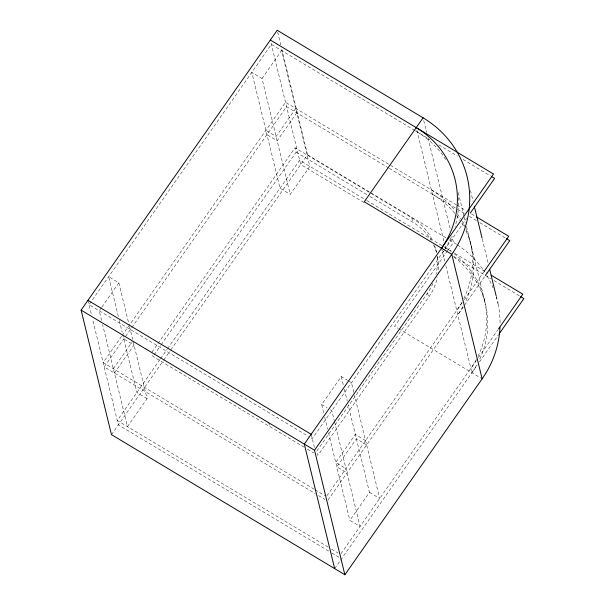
<?xml version="1.0" encoding="UTF-8"?>
<svg xmlns="http://www.w3.org/2000/svg" width="605" height="605" viewBox="0 0 605 605"><rect width="100%" height="100%" fill="white"/><g stroke="black" fill="none" stroke-linecap="round" stroke-linejoin="round"><path stroke-width="0.45" stroke-dasharray="3.02 2.27" d="M101.36 307.786L99.243 310.811L101.685 320.839M101.89 307.03L118.852 282.822L108.643 276.689L118.421 316.816M261.995 78.521L281.605 50.533L309.836 166.345L290.234 194.334L280.017 188.2L251.786 72.388L261.995 78.521L290.234 194.334M121.544 336.327L103.145 362.584L314.222 489.279M122.089 335.556L285.515 102.305L456.147 204.732M113.362 368.717L132.434 341.485M295.724 108.439L276.114 136.428L265.905 130.294M114.421 373.073L134.03 345.084L123.821 338.959M296.783 112.795L277.173 140.784L266.964 134.65M151.931 352.11L157.353 344.374M157.897 343.595L295.081 147.809L370.457 193.048M154.078 354.923L160.59 345.637M161.127 344.858L296.14 152.165L295.081 147.809M160.015 359.476L117.264 420.49L328.334 547.185M160.552 358.704L167.048 349.433M167.585 348.661L299.626 160.212L366.085 200.104M111.464 434.64L163.237 360.746M163.781 359.975L170.277 350.703M170.814 349.932L307.552 154.774L281.658 48.566M133.183 341.598L147.083 398.635L127.474 426.616L102.578 324.484M323.637 412.746L321.633 404.541L341.243 376.552L347.527 380.326M443.737 250.977L312.233 438.655L309.004 436.712M444.274 250.205L466.463 218.541M447.503 250.818L394.611 326.307L397.856 328.25M447.632 250.629L453.44 242.34L451.874 235.935M432.961 283.374A58.224 54.246 -13.7 0 1 427.576 292.941L316.786 451.065L317.844 455.421L428.635 297.297A58.224 54.246 -13.7 0 0 437.355 277.423M326.882 495.805L462.175 302.704M464.345 299.619L483.826 271.811M327.948 500.161L484.885 276.175M334.512 421.609L360.073 526.479L349.864 520.353L369.474 492.364L348.132 404.821M341.008 553.696L476.294 360.61M478.457 357.525L497.938 329.717M334.663 568.617L340.471 560.328M340.607 560.139L477.36 364.974M479.523 361.881L498.459 334.852M414.848 130.514L271.395 44.407L89.033 304.678L308.195 436.228M415.348 130.809L429.905 139.551M438.799 144.89L457.403 156.052M463.059 159.448L490.557 175.957M456.957 205.216L465.858 210.555M471.514 213.958L475.56 216.386M388.849 168.061L286.573 106.669L104.211 366.94L315.281 493.642M389.28 168.319L464.489 213.459M469.344 216.371L476.619 220.742M479.856 222.685L505.735 238.219M307.552 154.774L369.957 192.239M370.767 192.723L446.142 237.969M449.386 239.913L453.44 242.34A105.852 98.623 -13.7 0 1 456.828 244.473M371.266 193.539L411.786 217.86A58.224 54.246 -13.7 0 1 432.787 241.047M296.14 152.165L369.088 195.952M369.897 196.436L412.852 222.224A58.224 54.246 -13.7 0 1 431.183 240.374M366.751 200.505L454.09 252.928M454.899 253.412L488.061 273.316M363.907 202.516L300.693 164.575L270.76 41.79M453.538 256.316L490.738 278.648M493.975 280.591L519.854 296.125M398.665 328.734L482.14 378.843M348.314 380.795L351.452 382.685L354.341 394.536M321.633 404.541L327.131 407.838M330.277 409.729L331.842 410.666L334.293 420.702M365.571 440.591L355.354 434.458L335.752 462.447L345.962 468.572M366.63 444.947L356.421 438.814L336.811 466.803L347.02 472.936M304.209 447.231L152.997 356.466L152.142 352.98M307.416 449.16L313.836 453.009M369.474 492.364L379.683 498.49L354.568 395.451M315.016 489.755L324.734 495.593M318.502 495.571L324.991 499.465M147.083 398.635L136.874 392.501L122.966 335.473M331.57 549.128L338.044 553.008M328.591 551.057L118.323 424.846L92.588 319.266M331.827 553L339.912 557.855M470.44 190.439L473.118 201.427M482.268 238.967L488.076 262.774M496.334 296.654L497.227 300.314A105.852 98.623 -13.7 0 0 496.191 296.579M458.242 192.556L464.05 216.363M464.269 217.278L465.608 222.769M466.508 226.436L485.255 303.347M423.75 120.561L426.654 132.465M427.992 137.963L450.317 229.522M416.86 130.226L443.896 241.153M445.015 245.728L445.681 248.474M441.574 248.186L444.698 261.005M445.817 265.587L471.93 372.718A93.503 87.12 -13.7 0 0 477.08 364.452M435.872 249.744L436.931 254.108M411.786 217.86L412.852 222.224M427.576 292.941L428.635 297.297M277.642 32.08L280.765 44.899M341.243 376.552L343.466 385.672M344.351 389.317L347.247 401.175M324.749 417.306L327.638 429.164M328.523 432.809L349.864 520.353M311.174 434.299L314.524 448.033M268.643 422.161L269.701 426.525M118.852 282.822L128.631 322.949M129.523 326.594L132.631 339.36M119.314 320.461L122.202 332.319M87.967 300.322L91.695 315.621M454.242 253.752A93.503 87.12 -13.7 0 1 478.048 356.186M476.438 359.317A93.503 87.12 -13.7 0 1 470.871 368.354M445.514 247.778A93.503 87.12 -13.7 0 1 451.421 251.65M453.901 257.042A93.503 87.12 -13.7 0 1 479.107 360.542M465.948 230.959A93.503 87.12 -13.7 0 1 464.995 302.636M462.969 306.546A93.503 87.12 -13.7 0 1 457.811 314.812M432.462 194.235A93.503 87.12 -13.7 0 1 454.922 213.535M456.541 215.561A93.503 87.12 -13.7 0 1 460.057 220.477M461.895 223.389A93.503 87.12 -13.7 0 1 464.421 227.881M465.941 228.947A93.503 87.12 -13.7 0 1 462.734 300.632M461.902 302.19A93.503 87.12 -13.7 0 1 456.752 310.448M431.395 189.879A93.503 87.12 -13.7 0 1 454.945 210.525M457.531 213.981A93.503 87.12 -13.7 0 1 460.836 219.033M461.275 219.766A93.503 87.12 -13.7 0 1 465.245 227.374M437.415 256.18A58.224 54.246 -13.7 0 1 438.08 273.18M433.551 244.768A58.224 54.246 -13.7 0 1 436.364 252.051M437.135 256.732A58.224 54.246 -13.7 0 1 435.971 274.466M434.647 245.668A58.224 54.246 -13.7 0 1 436.356 251.824M498.104 304.088A105.852 98.623 -13.7 0 1 500.07 323.342M457.493 244.912A105.852 98.623 -13.7 0 1 484.681 272.053M487.169 276.016A105.852 98.623 -13.7 0 1 493.075 287.821M458.272 197.525A93.503 87.12 -13.7 0 1 458.303 208.672M458.166 210.389A93.503 87.12 -13.7 0 1 455.157 226.52M451.292 237.183A93.503 87.12 -13.7 0 1 445.091 248.852M443.639 251.083A93.503 87.12 -13.7 0 1 442.633 252.542M417.284 131.973A93.503 87.12 -13.7 0 1 446.271 160.393"/><path stroke-width="0.91" d="M81.108 310.115L277.196 30.25L423.084 117.816A105.852 98.623 -13.7 0 1 451.784 254.319L482.14 378.843L344.88 574.75L111.464 434.64L81.108 310.115L314.524 450.226L344.88 574.75M423.084 117.816L364.255 201.775L451.784 254.319L314.524 450.226M470.251 213.134L494.603 178.384L491.366 176.441M484.363 271.04L508.714 236.283L476.369 216.87M485.429 275.396L509.781 240.646L506.544 238.703M498.482 328.946L522.833 294.189L491.29 275.26M499.004 334.073L523.892 298.552L520.663 296.609M270.337 40.043L493.536 174.021L304.307 444.093L334.663 568.617M87.967 300.322L311.174 434.299M474.456 206.918L482.049 238.052M489.634 269.18L496.108 295.739M497.597 301.819A105.852 98.623 -13.7 0 1 497.938 303.332M499.98 327.229A105.852 98.623 -13.7 0 1 482.14 378.843M416.217 127.61A93.503 87.12 -13.7 0 1 441.574 248.186"/></g></svg>
